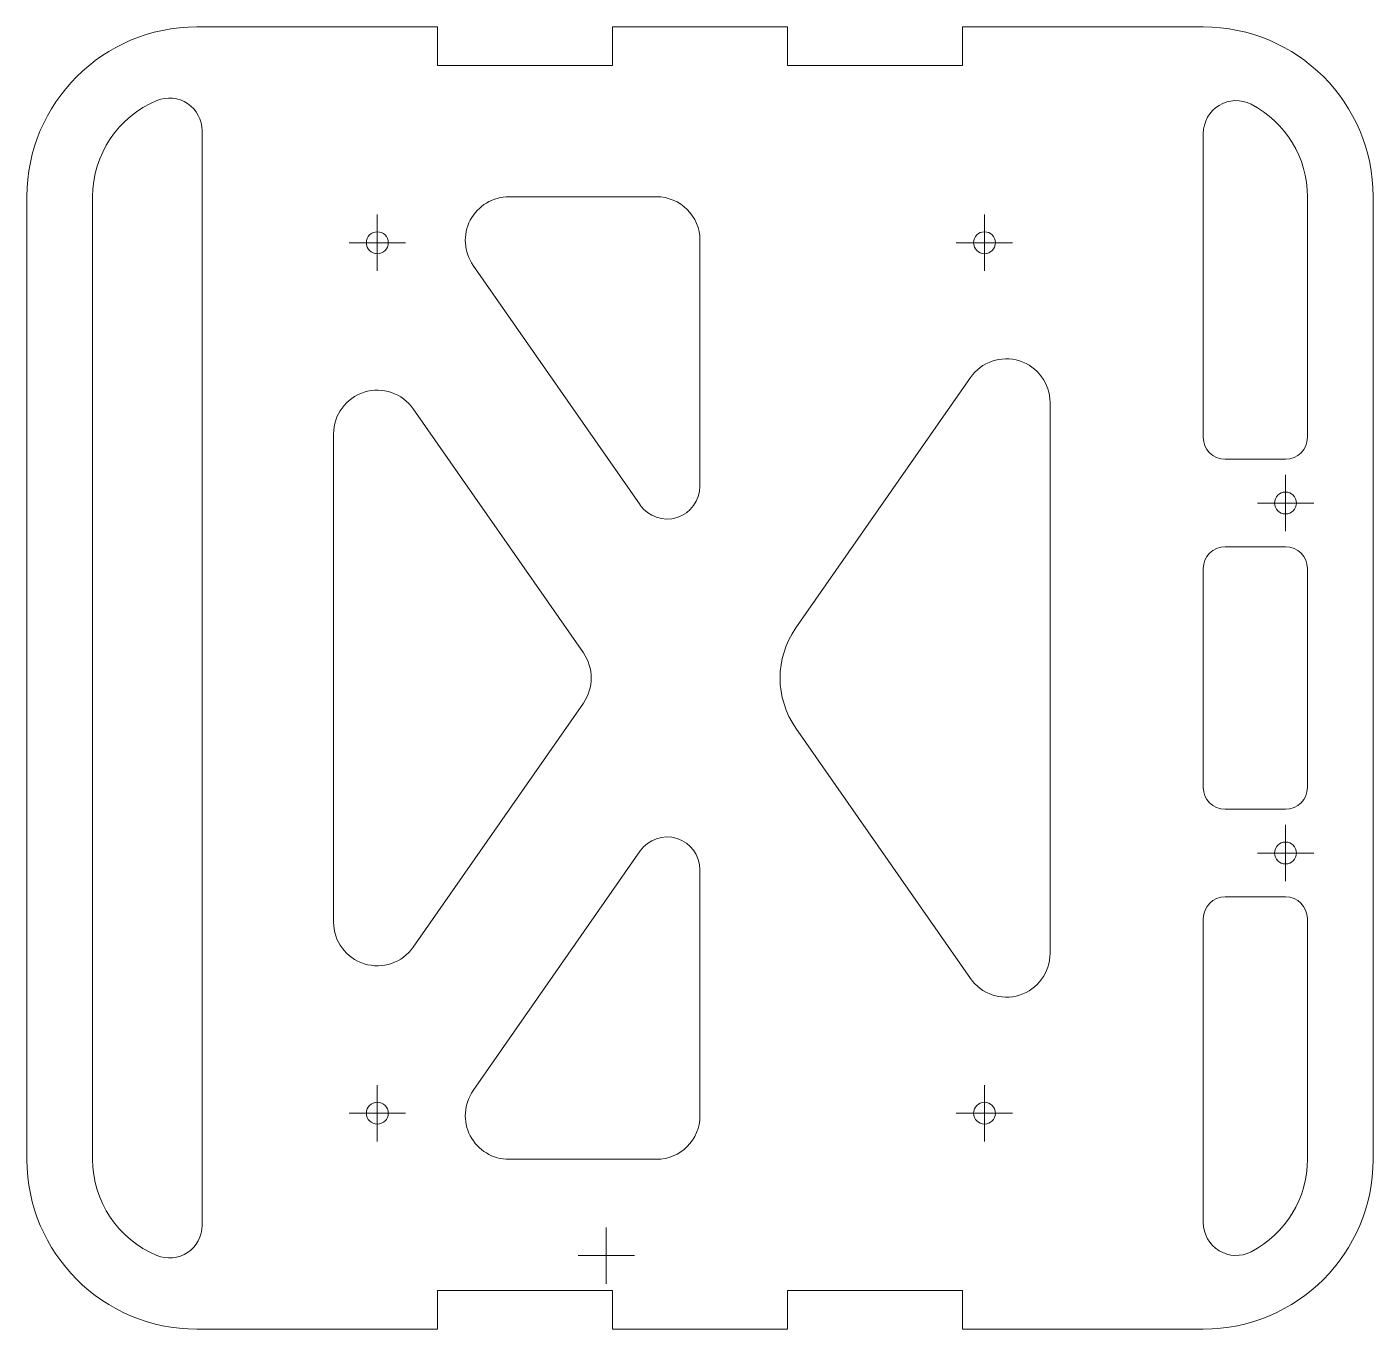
# Model space of a CAD drawing. Header units: millimetres. Extents: x 865 to 1060, y 557 to 746.
import ezdxf

# ---------------------------------------------------------------- set-up
doc = ezdxf.new("R2010")
doc.units = ezdxf.units.MM

# ---------------------------------------------------------------- blocks, each defined once
blk = doc.blocks.new('SW_CENTERMARKSYMBOL_0')
at = {"color": 0, "linetype": 'Continuous', "lineweight": 0}
for p, q in [((0, 2.5), (0, 4.0875)), ((0, 0), (0, 2.5)), ((-2.5, 0), (-4.0875, 0)), ((0, 0), (-2.5, 0)), ((0, 0), (0, -2.5)), ((0, 0), (2.5, 0)), ((2.5, 0), (4.0875, 0)), ((0, -2.5), (0, -4.0875))]:
    blk.add_line(p, q, dxfattribs=at)
blk = doc.blocks.new('SW_CENTERMARKSYMBOL_1')
at = {"color": 0, "linetype": 'Continuous', "lineweight": 0}
for p, q in [((0, 2.5), (0, 4.0875)), ((0, 0), (0, 2.5)), ((-2.5, 0), (-4.0875, 0)), ((0, 0), (-2.5, 0)), ((0, 0), (0, -2.5)), ((0, 0), (2.5, 0)), ((2.5, 0), (4.0875, 0)), ((0, -2.5), (0, -4.0875))]:
    blk.add_line(p, q, dxfattribs=at)
blk = doc.blocks.new('SW_CENTERMARKSYMBOL_2')
at = {"color": 0, "linetype": 'Continuous', "lineweight": 0}
for p, q in [((0, 2.5), (0, 4.0875)), ((0, 0), (0, 2.5)), ((-2.5, 0), (-4.0875, 0)), ((0, 0), (-2.5, 0)), ((0, 0), (0, -2.5)), ((0, 0), (2.5, 0)), ((2.5, 0), (4.0875, 0)), ((0, -2.5), (0, -4.0875))]:
    blk.add_line(p, q, dxfattribs=at)
blk = doc.blocks.new('SW_CENTERMARKSYMBOL_3')
at = {"color": 0, "linetype": 'Continuous', "lineweight": 0}
for p, q in [((0, 2.5), (0, 4.0875)), ((0, 0), (0, 2.5)), ((-2.5, 0), (-4.0875, 0)), ((0, 0), (-2.5, 0)), ((0, 0), (0, -2.5)), ((0, 0), (2.5, 0)), ((2.5, 0), (4.0875, 0)), ((0, -2.5), (0, -4.0875))]:
    blk.add_line(p, q, dxfattribs=at)
blk = doc.blocks.new('SW_CENTERMARKSYMBOL_4')
at = {"color": 0, "linetype": 'Continuous', "lineweight": 0}
for p, q in [((0, 2.5), (0, 4.0875)), ((0, 0), (0, 2.5)), ((-2.5, 0), (-4.0875, 0)), ((0, 0), (-2.5, 0)), ((0, 0), (0, -2.5)), ((0, 0), (2.5, 0)), ((2.5, 0), (4.0875, 0)), ((0, -2.5), (0, -4.0875))]:
    blk.add_line(p, q, dxfattribs=at)
blk = doc.blocks.new('SW_CENTERMARKSYMBOL_5')
at = {"color": 0, "linetype": 'Continuous', "lineweight": 0}
for p, q in [((0, 2.5), (0, 4.0875)), ((0, 0), (0, 2.5)), ((-2.5, 0), (-4.0875, 0)), ((0, 0), (-2.5, 0)), ((0, 0), (0, -2.5)), ((0, 0), (2.5, 0)), ((2.5, 0), (4.0875, 0)), ((0, -2.5), (0, -4.0875))]:
    blk.add_line(p, q, dxfattribs=at)
blk = doc.blocks.new('SW_CENTERMARKSYMBOL_6')
at = {"color": 0, "linetype": 'Continuous', "lineweight": 0}
for p, q in [((0, 2.5), (0, 4.0875)), ((0, 0), (0, 2.5)), ((-2.5, 0), (-4.0875, 0)), ((0, 0), (-2.5, 0)), ((0, 0), (0, -2.5)), ((0, 0), (2.5, 0)), ((2.5, 0), (4.0875, 0)), ((0, -2.5), (0, -4.0875))]:
    blk.add_line(p, q, dxfattribs=at)

msp = doc.modelspace()

# ---------------------------------------------------------------- linework, layer by layer
at = {"color": 1, "linetype": 'Continuous', "lineweight": 15}
for p, q in [((924.17, 745.51), (889.25, 745.51)), ((924.17, 739.92), (924.17, 745.51)), ((974.97, 745.51), (949.57, 745.51)), ((949.57, 745.51), (949.57, 739.92)), ((974.97, 739.92), (974.97, 745.51)), ((1035.3, 745.51), (1000.37, 745.51)), ((1000.37, 745.51), (1000.37, 739.92)), ((949.57, 739.92), (924.17, 739.92)), ((1000.37, 739.92), (974.97, 739.92)), ((890.05, 571.61), (890.05, 730.43)), ((1035.3, 730.06), (1035.3, 685.95)), ((864.61, 720.87), (864.61, 581.17)), ((874.13, 720.87), (874.13, 581.17)), ((955.92, 720.87), (934.57, 720.87)), ((1050.41, 685.95), (1050.41, 720.87)), ((1059.93, 581.17), (1059.93, 720.87)), ((962.27, 678.85), (962.27, 714.52)), ((929.36, 710.89), (953.6, 676.13)), ((1001.51, 694.62), (976.17, 658.29)), ((945.35, 654.66), (920.65, 690.07)), ((1013.07, 611.06), (1013.07, 690.99)), ((909.1, 686.44), (909.1, 615.61)), ((1038.47, 682.77), (1047.23, 682.77)), ((1047.23, 670.07), (1038.47, 670.07)), ((1035.3, 666.9), (1035.3, 635.15)), ((1050.41, 635.15), (1050.41, 666.9)), ((920.65, 611.98), (945.35, 647.39)), ((976.17, 643.76), (1001.51, 607.43)), ((1038.47, 631.97), (1047.23, 631.97)), ((953.6, 625.92), (929.36, 591.16)), ((962.27, 587.52), (962.27, 623.2)), ((1047.23, 619.27), (1038.47, 619.27)), ((1035.3, 616.1), (1035.3, 571.98)), ((1050.41, 581.17), (1050.41, 616.1)), ((934.57, 581.17), (955.92, 581.17)), ((924.17, 556.54), (924.17, 562.12)), ((924.17, 562.12), (949.57, 562.12)), ((949.57, 562.12), (949.57, 556.54)), ((974.97, 556.54), (974.97, 562.12)), ((974.97, 562.12), (1000.37, 562.12)), ((1000.37, 562.12), (1000.37, 556.54)), ((889.25, 556.54), (924.17, 556.54)), ((949.57, 556.54), (974.97, 556.54)), ((1000.37, 556.54), (1035.3, 556.54))]:
    msp.add_line(p, q, dxfattribs=at)
for centre in [(915.45, 714.19), (1003.55, 714.19), (1047.23, 676.42), (1047.23, 625.62), (915.45, 587.86), (1003.55, 587.86)]:
    msp.add_circle(centre, 1.59, dxfattribs=at)
for centre, radius, start, end in [((889.25, 720.87), 24.64, 90, 180), ((1035.3, 720.87), 24.64, 0, 90), ((889.25, 720.87), 15.11, 112.5135, 180), ((885.28, 730.43), 4.76, 0, 112.5135), ((1040.06, 730.06), 4.76, 62.605, 180), ((1035.3, 720.87), 15.11, 0, 62.605), ((934.57, 714.52), 6.35, 90, 214.8911), ((955.92, 714.52), 6.35, 0, 90), ((1006.72, 690.99), 6.35, 0, 145.1089), ((915.45, 686.44), 6.35, 34.8911, 180), ((1038.47, 685.95), 3.18, 180, 270), ((1047.23, 685.95), 3.18, 270, 0), ((957.51, 678.85), 4.76, 214.8911, 0), ((1038.47, 666.9), 3.18, 90, 180), ((1047.23, 666.9), 3.18, 0, 90), ((986.59, 651.02), 12.7, 145.1089, 214.8911), ((940.14, 651.02), 6.35, 325.1089, 34.8911), ((1038.47, 635.15), 3.18, 180, 270), ((1047.23, 635.15), 3.18, 270, 0), ((957.51, 623.2), 4.76, 0, 145.1089), ((1038.47, 616.1), 3.17, 90, 180), ((1047.23, 616.1), 3.17, 0, 90), ((915.45, 615.61), 6.35, 180, 325.1089), ((1006.72, 611.06), 6.35, 214.8911, 0), ((934.57, 587.52), 6.35, 145.1089, 270), ((955.92, 587.52), 6.35, 270, 0), ((889.25, 581.17), 24.64, 180, 270), ((889.25, 581.17), 15.11, 180, 247.4865), ((1035.3, 581.17), 24.64, 270, 0), ((1035.3, 581.17), 15.11, 297.395, 0), ((885.28, 571.61), 4.76, 247.4865, 0), ((1040.06, 571.98), 4.76, 180, 297.395)]:
    msp.add_arc(centre, radius, start, end, dxfattribs=at)

# ---------------------------------------------------------------- block references
at = {"color": 7, "linetype": 'Continuous', "lineweight": 0}
for name, p in [('SW_CENTERMARKSYMBOL_6', (915.45, 714.19)), ('SW_CENTERMARKSYMBOL_0', (1003.55, 714.19)), ('SW_CENTERMARKSYMBOL_3', (1047.23, 676.42)), ('SW_CENTERMARKSYMBOL_4', (1047.23, 625.62)), ('SW_CENTERMARKSYMBOL_2', (915.45, 587.86)), ('SW_CENTERMARKSYMBOL_5', (1003.55, 587.86)), ('SW_CENTERMARKSYMBOL_1', (948.68, 567.2))]:
    msp.add_blockref(name, p, dxfattribs=at)

doc.saveas('drawing.dxf')
